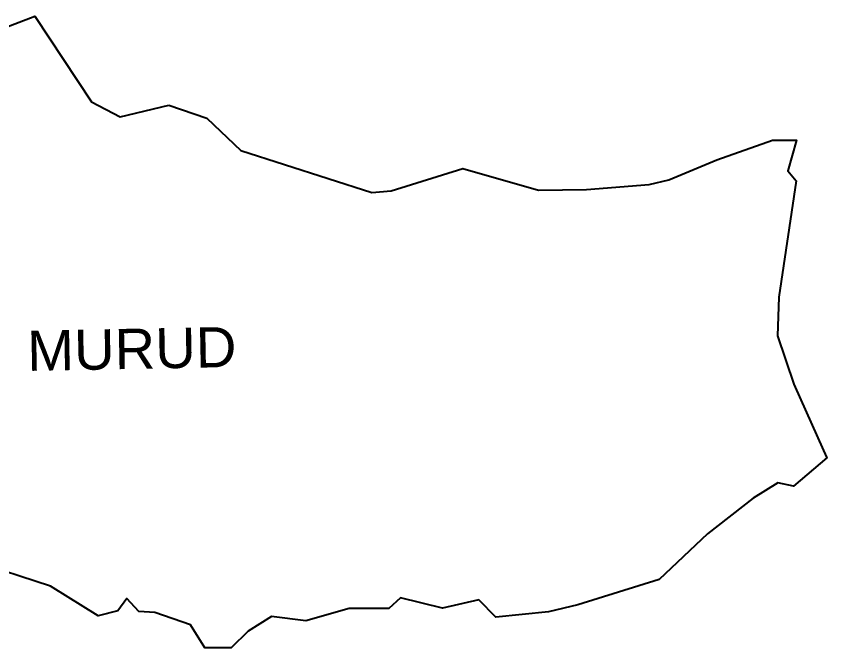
# Model space of a CAD drawing. Header units: metres. Extents: x 299292 to 303400, y 1964915 to 1967954.
# Drawn here: x 301209 to 303400, y 1964915 to 1966623 of the extents above; entities that cross this region are included whole.
import ezdxf

# ---------------------------------------------------------------- set-up
doc = ezdxf.new("R2010")
doc.units = ezdxf.units.M
doc.header["$MEASUREMENT"] = 0
doc.layers.add('VILLAGE BOUNDRY', color=10, linetype='Continuous')
doc.layers.add('VILLAGE NAME', color=250, linetype='Continuous')
doc.styles.get("Standard").update_dxf_attribs({"font": 'simplex.shx'})

msp = doc.modelspace()

# ---------------------------------------------------------------- linework, layer by layer
at = {"layer": 'VILLAGE BOUNDRY', "color": 3, "flags": 128}
for points in [[(301138.2, 1966577.5), (301258.8, 1966623.1), (301412.7, 1966391.7), (301489.7, 1966351.1), (301621.4, 1966382.4)], [(301621.4, 1966382.4), (301723.6, 1966347.3)], [(301723.6, 1966347.3), (301815.8, 1966259.8), (302170.2, 1966146.4), (302222.6, 1966151.3), (302416.2, 1966211), (302620.1, 1966152.7), (302750.4, 1966154.8), (302919.5, 1966167.6), (302972.7, 1966180.7), (303102.1, 1966234.7), (303252.6, 1966287.7), (303317.8, 1966287.9), (303294.1, 1966204.7), (303316.9, 1966178.3), (303269.7, 1965863.6), (303266.7, 1965758.9), (303310.6, 1965628.4), (303390.7, 1965449), (303399.5, 1965429.2), (303309.9, 1965352.4), (303266.8, 1965361.8), (303200.6, 1965320.1), (303076.9, 1965223.5), (302946.2, 1965100.4), (302726.6, 1965031.1), (302647.7, 1965012.4), (302504.9, 1964998.4), (302459.4, 1965044.8), (302361.2, 1965022.2), (302247.1, 1965050.3), (302216.2, 1965021.4), (302109.1, 1965021.5), (301991.6, 1964988.5), (301898.4, 1964999.9), (301836, 1964960.3), (301790, 1964915.3), (301718.3, 1964915.3), (301680.1, 1964977), (301583.7, 1965010.4), (301540.3, 1965013.3), (301507.7, 1965048.4), (301483.2, 1965015.2), (301430.4, 1965001.8), (301301.2, 1965082.3), (301090.4, 1965150.6)]]:
    msp.add_lwpolyline(points, dxfattribs=at)

# ---------------------------------------------------------------- texts
at = {"layer": 'VILLAGE NAME', "insert": (301237.5, 1965772.6), "char_height": 108.748, "attachment_point": 1, "rotation": 1.1028}
msp.add_mtext_dynamic_manual_height_columns('{\\fArial|b0|i0|c0|p34;MURUD}', width=1571.314, gutter_width=543.7, heights=[0], dxfattribs=at)

doc.saveas('drawing.dxf')
